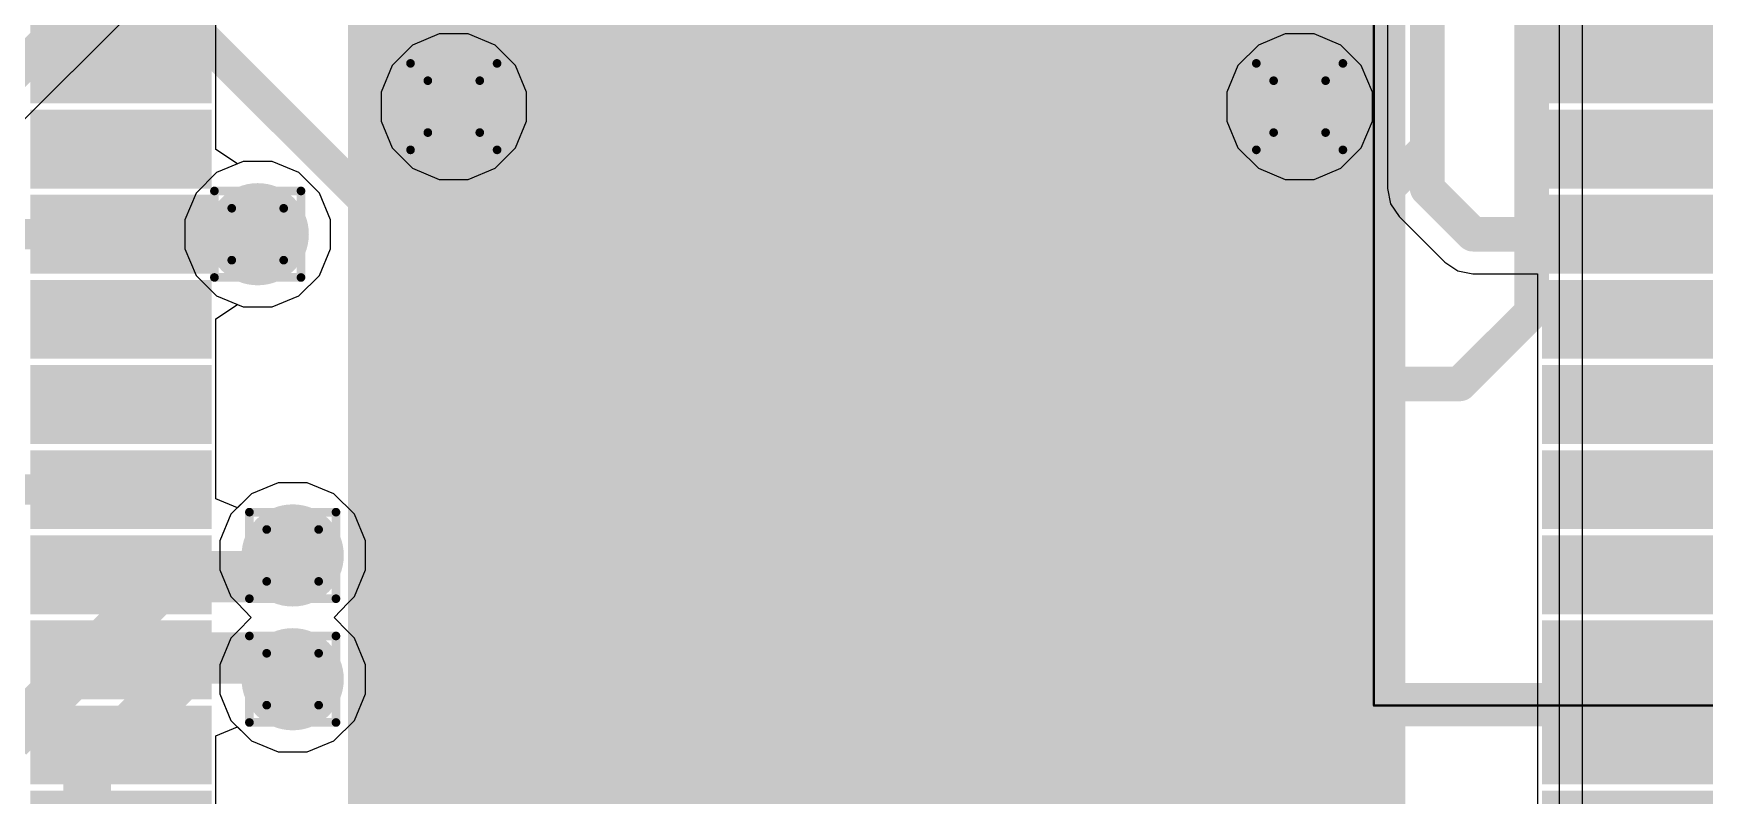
# Model space of a CAD drawing. Header units: inches. Extents: x -11 to 5433, y -4 to 5447.
# Drawn here: x 21.73 to 31.54, y 12.02 to 16.49 of the extents above; entities that cross this region are included whole.
import ezdxf

# ---------------------------------------------------------------- set-up
doc = ezdxf.new("R2010")
doc.units = ezdxf.units.IN
for name, color, linetype in [('Bottom Layer', 5, 'Continuous'), ('Drill Drawing', 1, 'Continuous'), ('Ground', 16, 'Continuous'), ('Mechanical 4', 56, 'Continuous'), ('Power', 76, 'Continuous'), ('Top Layer', 1, 'Continuous'), ('Top Paste', 8, 'Continuous'), ('Top Solder', 216, 'Continuous'), ('Via Holes', 16, 'Continuous')]:
    doc.layers.add(name, color=color, linetype=linetype)

# ---------------------------------------------------------------- blocks, each defined once
blk = doc.blocks.new('64_VQFN__9_9__45')
at = {"layer": 'Top Layer'}
for points in [[(-3, 3), (3, 3), (3, -3), (-3, -3)], [(-4.865, 2.88), (-4.005, 2.88), (-4.005, 2.62), (-4.865, 2.62)], [(4.005, 2.88), (4.865, 2.88), (4.865, 2.62), (4.005, 2.62)], [(-4.865, 2.38), (-4.005, 2.38), (-4.005, 2.12), (-4.865, 2.12)], [(4.005, 2.38), (4.865, 2.38), (4.865, 2.12), (4.005, 2.12)], [(-4.865, 1.88), (-4.005, 1.88), (-4.005, 1.62), (-4.865, 1.62)], [(4.005, 1.88), (4.865, 1.88), (4.865, 1.62), (4.005, 1.62)], [(-4.865, 1.38), (-4.005, 1.38), (-4.005, 1.12), (-4.865, 1.12)], [(4.005, 1.38), (4.865, 1.38), (4.865, 1.12), (4.005, 1.12)], [(-4.865, 0.88), (-4.005, 0.88), (-4.005, 0.62), (-4.865, 0.62)], [(4.005, 0.88), (4.865, 0.88), (4.865, 0.62), (4.005, 0.62)], [(-4.865, 0.38), (-4.005, 0.38), (-4.005, 0.12), (-4.865, 0.12)], [(4.005, 0.38), (4.865, 0.38), (4.865, 0.12), (4.005, 0.12)], [(-4.865, -0.12), (-4.005, -0.12), (-4.005, -0.38), (-4.865, -0.38)], [(4.005, -0.12), (4.865, -0.12), (4.865, -0.38), (4.005, -0.38)], [(-4.865, -0.62), (-4.005, -0.62), (-4.005, -0.88), (-4.865, -0.88)], [(4.005, -0.62), (4.865, -0.62), (4.865, -0.88), (4.005, -0.88)], [(-4.865, -1.12), (-4.005, -1.12), (-4.005, -1.38), (-4.865, -1.38)], [(4.005, -1.12), (4.865, -1.12), (4.865, -1.38), (4.005, -1.38)]]:
    blk.add_hatch(color=1, dxfattribs=at).paths.add_polyline_path(points)
at = {"layer": 'Top Paste'}
for points in [[(-4.865, 2.88), (-4.005, 2.88), (-4.005, 2.62), (-4.865, 2.62)], [(4.005, 2.88), (4.865, 2.88), (4.865, 2.62), (4.005, 2.62)], [(-4.865, 2.38), (-4.005, 2.38), (-4.005, 2.12), (-4.865, 2.12)], [(4.005, 2.38), (4.865, 2.38), (4.865, 2.12), (4.005, 2.12)], [(-4.865, 1.88), (-4.005, 1.88), (-4.005, 1.62), (-4.865, 1.62)], [(4.005, 1.88), (4.865, 1.88), (4.865, 1.62), (4.005, 1.62)], [(-4.865, 1.38), (-4.005, 1.38), (-4.005, 1.12), (-4.865, 1.12)], [(4.005, 1.38), (4.865, 1.38), (4.865, 1.12), (4.005, 1.12)], [(-4.865, 0.88), (-4.005, 0.88), (-4.005, 0.62), (-4.865, 0.62)], [(4.005, 0.88), (4.865, 0.88), (4.865, 0.62), (4.005, 0.62)], [(-4.865, 0.38), (-4.005, 0.38), (-4.005, 0.12), (-4.865, 0.12)], [(4.005, 0.38), (4.865, 0.38), (4.865, 0.12), (4.005, 0.12)], [(-4.865, -0.12), (-4.005, -0.12), (-4.005, -0.38), (-4.865, -0.38)], [(4.005, -0.12), (4.865, -0.12), (4.865, -0.38), (4.005, -0.38)], [(-4.865, -0.62), (-4.005, -0.62), (-4.005, -0.88), (-4.865, -0.88)], [(4.005, -0.62), (4.865, -0.62), (4.865, -0.88), (4.005, -0.88)], [(-4.865, -1.12), (-4.005, -1.12), (-4.005, -1.38), (-4.865, -1.38)], [(4.005, -1.12), (4.865, -1.12), (4.865, -1.38), (4.005, -1.38)]]:
    blk.add_hatch(color=8, dxfattribs=at).paths.add_polyline_path(points)
at = {"layer": 'Top Solder'}
for points in [[(-3.1016, 3.1016), (3.1016, 3.1016), (3.1016, -3.1016), (-3.1016, -3.1016)], [(-4.9666, 2.9816), (-3.9034, 2.9816), (-3.9034, 2.5184), (-4.9666, 2.5184)], [(3.9034, 2.9816), (4.9666, 2.9816), (4.9666, 2.5184), (3.9034, 2.5184)], [(-4.9666, 2.4816), (-3.9034, 2.4816), (-3.9034, 2.0184), (-4.9666, 2.0184)], [(3.9034, 2.4816), (4.9666, 2.4816), (4.9666, 2.0184), (3.9034, 2.0184)], [(-4.9666, 1.9816), (-3.9034, 1.9816), (-3.9034, 1.5184), (-4.9666, 1.5184)], [(3.9034, 1.9816), (4.9666, 1.9816), (4.9666, 1.5184), (3.9034, 1.5184)], [(-4.9666, 1.4816), (-3.9034, 1.4816), (-3.9034, 1.0184), (-4.9666, 1.0184)], [(3.9034, 1.4816), (4.9666, 1.4816), (4.9666, 1.0184), (3.9034, 1.0184)], [(-4.9666, 0.9816), (-3.9034, 0.9816), (-3.9034, 0.5184), (-4.9666, 0.5184)], [(3.9034, 0.9816), (4.9666, 0.9816), (4.9666, 0.5184), (3.9034, 0.5184)], [(-4.9666, 0.4816), (-3.9034, 0.4816), (-3.9034, 0.0184), (-4.9666, 0.0184)], [(3.9034, 0.4816), (4.9666, 0.4816), (4.9666, 0.0184), (3.9034, 0.0184)], [(-4.9666, -0.0184), (-3.9034, -0.0184), (-3.9034, -0.4816), (-4.9666, -0.4816)], [(3.9034, -0.0184), (4.9666, -0.0184), (4.9666, -0.4816), (3.9034, -0.4816)], [(-4.9666, -0.5184), (-3.9034, -0.5184), (-3.9034, -0.9816), (-4.9666, -0.9816)], [(3.9034, -0.5184), (4.9666, -0.5184), (4.9666, -0.9816), (3.9034, -0.9816)], [(-4.9666, -1.0184), (-3.9034, -1.0184), (-3.9034, -1.4816), (-4.9666, -1.4816)], [(3.9034, -1.0184), (4.9666, -1.0184), (4.9666, -1.4816), (3.9034, -1.4816)], [(-4.9666, -1.5184), (-3.9034, -1.5184), (-3.9034, -1.9816), (-4.9666, -1.9816)], [(3.9034, -1.5184), (4.9666, -1.5184), (4.9666, -1.9816), (3.9034, -1.9816)]]:
    blk.add_hatch(color=216, dxfattribs=at).paths.add_polyline_path(points)

msp = doc.modelspace()

# ---------------------------------------------------------------- hatches: boundary and pattern name
at = {"layer": 'Bottom Layer'}
h = msp.add_hatch(color=5, dxfattribs=at)
edge = h.paths.add_edge_path()
edge.add_arc((24.198, 16.0624), 0.3, 0, 360)
h = msp.add_hatch(color=5, dxfattribs=at)
edge = h.paths.add_edge_path()
edge.add_arc((29.1612, 16.0624), 0.3, 0, 360)
h = msp.add_hatch(color=5, dxfattribs=at)
edge = h.paths.add_edge_path()
edge.add_arc((23.0474, 15.3131), 0.3, 0, 360)
h = msp.add_hatch(color=5, dxfattribs=at)
edge = h.paths.add_edge_path()
edge.add_arc((23.2526, 13.4266), 0.3, 0, 360)
h = msp.add_hatch(color=5, dxfattribs=at)
edge = h.paths.add_edge_path()
edge.add_arc((23.2526, 12.6996), 0.3, 0, 360)
at = {"layer": 'Ground'}
h = msp.add_hatch(color=16, dxfattribs=at)
edge = h.paths.add_edge_path()
edge.add_arc((24.198, 16.0624), 0.3, 0, 360)
h = msp.add_hatch(color=16, dxfattribs=at)
edge = h.paths.add_edge_path()
edge.add_arc((29.1612, 16.0624), 0.3, 0, 360)
h = msp.add_hatch(color=16, dxfattribs=at)
edge = h.paths.add_edge_path()
edge.add_arc((23.0474, 15.3131), 0.3, 0, 360)
h = msp.add_hatch(color=16, dxfattribs=at)
edge = h.paths.add_edge_path()
edge.add_arc((23.2526, 13.4266), 0.3, 0, 360)
h = msp.add_hatch(color=16, dxfattribs=at)
edge = h.paths.add_edge_path()
edge.add_arc((23.2526, 12.6996), 0.3, 0, 360)
at = {"layer": 'Power'}
h = msp.add_hatch(color=76, dxfattribs=at)
edge = h.paths.add_edge_path()
edge.add_arc((24.198, 16.0624), 0.3, 0, 360)
h = msp.add_hatch(color=76, dxfattribs=at)
edge = h.paths.add_edge_path()
edge.add_arc((29.1612, 16.0624), 0.3, 0, 360)
h = msp.add_hatch(color=76, dxfattribs=at)
edge = h.paths.add_edge_path()
edge.add_arc((23.0474, 15.3131), 0.3, 0, 360)
h = msp.add_hatch(color=76, dxfattribs=at)
edge = h.paths.add_edge_path()
edge.add_arc((23.2526, 13.4266), 0.3, 0, 360)
h = msp.add_hatch(color=76, dxfattribs=at)
edge = h.paths.add_edge_path()
edge.add_arc((23.2526, 12.6996), 0.3, 0, 360)
at = {"layer": 'Top Layer'}
h = msp.add_hatch(color=1, dxfattribs=at)
edge = h.paths.add_edge_path()
edge.add_arc((24.198, 16.0624), 0.3, 0, 360)
h = msp.add_hatch(color=1, dxfattribs=at)
edge = h.paths.add_edge_path()
edge.add_arc((29.1612, 16.0624), 0.3, 0, 360)
h = msp.add_hatch(color=1, dxfattribs=at)
edge = h.paths.add_edge_path()
edge.add_arc((23.0474, 15.3131), 0.3, 0, 360)
h = msp.add_hatch(color=1, dxfattribs=at)
edge = h.paths.add_edge_path()
edge.add_arc((23.2526, 13.4266), 0.3, 0, 360)
h = msp.add_hatch(color=1, dxfattribs=at)
edge = h.paths.add_edge_path()
edge.add_arc((23.2526, 12.6996), 0.3, 0, 360)
at = {"layer": 'Via Holes'}
h = msp.add_hatch(color=7, dxfattribs=at)
edge = h.paths.add_edge_path()
edge.add_arc((24.198, 16.0624), 0.15, 0, 360)
h = msp.add_hatch(color=7, dxfattribs=at)
edge = h.paths.add_edge_path()
edge.add_arc((29.1612, 16.0624), 0.15, 0, 360)
h = msp.add_hatch(color=7, dxfattribs=at)
edge = h.paths.add_edge_path()
edge.add_arc((23.0474, 15.3131), 0.15, 0, 360)
h = msp.add_hatch(color=7, dxfattribs=at)
edge = h.paths.add_edge_path()
edge.add_arc((23.2526, 13.4266), 0.15, 0, 360)
h = msp.add_hatch(color=7, dxfattribs=at)
edge = h.paths.add_edge_path()
edge.add_arc((23.2526, 12.6996), 0.15, 0, 360)

# ---------------------------------------------------------------- linework, layer by layer
at = {"layer": 'Bottom Layer'}
for points in [[(30.5229, 14.8553, 0.2032, 0.2032, 0), (30.5229, 20.2153, 0.2032, 0.2032, 0)], [(20.1669, 19.0253, 0.2032, 0.2032, 0), (24.7583, 14.4339, 0.2032, 0.2032, 0)], [(24.6455, 16.5789, 0.2032, 0.2032, 0), (24.6455, 18.7731, 0.2032, 0.2032, 0)], [(29.9099, 15.8173, 0.2032, 0.2032, 0), (29.9099, 16.9226, 0.2032, 0.2032, 0)], [(24.6455, 16.5789, 0.2032, 0.2032, 0), (25.9082, 15.3162, 0.2032, 0.2032, 0)], [(29.4089, 15.3162, 0.2032, 0.2032, 0), (29.9099, 15.8173, 0.2032, 0.2032, 0)], [(25.9082, 15.3162, 0.2032, 0.2032, 0), (29.4089, 15.3162, 0.2032, 0.2032, 0)], [(30.1015, 14.4339, 0.2032, 0.2032, 0), (30.5229, 14.8553, 0.2032, 0.2032, 0)], [(24.7583, 14.4339, 0.2032, 0.2032, 0), (30.1015, 14.4339, 0.2032, 0.2032, 0)], [(23.1177, 13.2917, 0.2794, 0.2794, 0), (23.2526, 13.4266, 0.2794, 0.2794, 0)], [(21.5897, 12.3554, 0.2794, 0.2794, 0), (22.526, 13.2917, 0.2794, 0.2794, 0)], [(22.526, 13.2917, 0.2794, 0.2794, 0), (23.1177, 13.2917, 0.2794, 0.2794, 0)], [(22.0469, 12.166, 0.2794, 0.2794, 0), (22.7154, 12.8345, 0.2794, 0.2794, 0)], [(22.7154, 12.8345, 0.2794, 0.2794, 0), (23.1177, 12.8345, 0.2794, 0.2794, 0)], [(23.1177, 12.8345, 0.2794, 0.2794, 0), (23.2526, 12.6996, 0.2794, 0.2794, 0)], [(22.0469, 10.6831, 0.2794, 0.2794, 0), (22.0469, 12.166, 0.2794, 0.2794, 0)]]:
    msp.add_lwpolyline(points, format="xyseb", dxfattribs=at)
for points in [[(24.5947, 16.5789, 0.1016, 0.1016, 1), (24.6963, 16.5789, 0.1016, 0.1016, 1)], [(24.5947, 16.5789, 0.1016, 0.1016, 1), (24.6963, 16.5789, 0.1016, 0.1016, 1)], [(29.8591, 15.8173, 0.1016, 0.1016, 1), (29.9607, 15.8173, 0.1016, 0.1016, 1)], [(29.8591, 15.8173, 0.1016, 0.1016, 1), (29.9607, 15.8173, 0.1016, 0.1016, 1)], [(25.8574, 15.3162, 0.1016, 0.1016, 1), (25.959, 15.3162, 0.1016, 0.1016, 1)], [(25.8574, 15.3162, 0.1016, 0.1016, 1), (25.959, 15.3162, 0.1016, 0.1016, 1)], [(29.3581, 15.3162, 0.1016, 0.1016, 1), (29.4597, 15.3162, 0.1016, 0.1016, 1)], [(29.3581, 15.3162, 0.1016, 0.1016, 1), (29.4597, 15.3162, 0.1016, 0.1016, 1)], [(30.4721, 14.8553, 0.1016, 0.1016, 1), (30.5737, 14.8553, 0.1016, 0.1016, 1)], [(30.4721, 14.8553, 0.1016, 0.1016, 1), (30.5737, 14.8553, 0.1016, 0.1016, 1)], [(24.7075, 14.4339, 0.1016, 0.1016, 1), (24.8091, 14.4339, 0.1016, 0.1016, 1)], [(24.7075, 14.4339, 0.1016, 0.1016, 1), (24.8091, 14.4339, 0.1016, 0.1016, 1)], [(30.0507, 14.4339, 0.1016, 0.1016, 1), (30.1523, 14.4339, 0.1016, 0.1016, 1)], [(30.0507, 14.4339, 0.1016, 0.1016, 1), (30.1523, 14.4339, 0.1016, 0.1016, 1)], [(23.1828, 13.4266, 0.1397, 0.1397, 1), (23.3225, 13.4266, 0.1397, 0.1397, 1)], [(22.4562, 13.2917, 0.1397, 0.1397, 1), (22.5959, 13.2917, 0.1397, 0.1397, 1)], [(22.4562, 13.2917, 0.1397, 0.1397, 1), (22.5959, 13.2917, 0.1397, 0.1397, 1)], [(23.0479, 13.2917, 0.1397, 0.1397, 1), (23.1876, 13.2917, 0.1397, 0.1397, 1)], [(23.0479, 13.2917, 0.1397, 0.1397, 1), (23.1876, 13.2917, 0.1397, 0.1397, 1)], [(22.6455, 12.8345, 0.1397, 0.1397, 1), (22.7852, 12.8345, 0.1397, 0.1397, 1)], [(22.6455, 12.8345, 0.1397, 0.1397, 1), (22.7852, 12.8345, 0.1397, 0.1397, 1)], [(23.0479, 12.8345, 0.1397, 0.1397, 1), (23.1876, 12.8345, 0.1397, 0.1397, 1)], [(23.0479, 12.8345, 0.1397, 0.1397, 1), (23.1876, 12.8345, 0.1397, 0.1397, 1)], [(23.1828, 12.6996, 0.1397, 0.1397, 1), (23.3225, 12.6996, 0.1397, 0.1397, 1)], [(21.9771, 12.166, 0.1397, 0.1397, 1), (22.1168, 12.166, 0.1397, 0.1397, 1)], [(21.9771, 12.166, 0.1397, 0.1397, 1), (22.1168, 12.166, 0.1397, 0.1397, 1)]]:
    msp.add_lwpolyline(points, format="xyseb", close=True, dxfattribs=at)
at = {"layer": 'Drill Drawing'}
for points in [[(23.944, 16.3164, 0.0508, 0.0508, 0), (24.452, 16.3164, 0.0508, 0.0508, 0)], [(23.944, 15.8084, 0.0508, 0.0508, 0), (23.944, 16.3164, 0.0508, 0.0508, 0)], [(24.452, 15.8084, 0.0508, 0.0508, 0), (24.452, 16.3164, 0.0508, 0.0508, 0)], [(28.9072, 16.3164, 0.0508, 0.0508, 0), (29.4152, 16.3164, 0.0508, 0.0508, 0)], [(28.9072, 15.8084, 0.0508, 0.0508, 0), (28.9072, 16.3164, 0.0508, 0.0508, 0)], [(29.4152, 15.8084, 0.0508, 0.0508, 0), (29.4152, 16.3164, 0.0508, 0.0508, 0)], [(24.0456, 16.2148, 0.0508, 0.0508, 0), (24.3504, 16.2148, 0.0508, 0.0508, 0)], [(24.0456, 15.91, 0.0508, 0.0508, 0), (24.0456, 16.2148, 0.0508, 0.0508, 0)], [(24.3504, 15.91, 0.0508, 0.0508, 0), (24.3504, 16.2148, 0.0508, 0.0508, 0)], [(29.0088, 16.2148, 0.0508, 0.0508, 0), (29.3136, 16.2148, 0.0508, 0.0508, 0)], [(29.0088, 15.91, 0.0508, 0.0508, 0), (29.0088, 16.2148, 0.0508, 0.0508, 0)], [(29.3136, 15.91, 0.0508, 0.0508, 0), (29.3136, 16.2148, 0.0508, 0.0508, 0)], [(24.0456, 15.91, 0.0508, 0.0508, 0), (24.3504, 15.91, 0.0508, 0.0508, 0)], [(29.0088, 15.91, 0.0508, 0.0508, 0), (29.3136, 15.91, 0.0508, 0.0508, 0)], [(23.944, 15.8084, 0.0508, 0.0508, 0), (24.452, 15.8084, 0.0508, 0.0508, 0)], [(28.9072, 15.8084, 0.0508, 0.0508, 0), (29.4152, 15.8084, 0.0508, 0.0508, 0)], [(22.7934, 15.5671, 0.0508, 0.0508, 0), (23.3014, 15.5671, 0.0508, 0.0508, 0)], [(22.7934, 15.0591, 0.0508, 0.0508, 0), (22.7934, 15.5671, 0.0508, 0.0508, 0)], [(23.3014, 15.0591, 0.0508, 0.0508, 0), (23.3014, 15.5671, 0.0508, 0.0508, 0)], [(22.895, 15.4655, 0.0508, 0.0508, 0), (23.1998, 15.4655, 0.0508, 0.0508, 0)], [(22.895, 15.1607, 0.0508, 0.0508, 0), (22.895, 15.4655, 0.0508, 0.0508, 0)], [(23.1998, 15.1607, 0.0508, 0.0508, 0), (23.1998, 15.4655, 0.0508, 0.0508, 0)], [(22.895, 15.1607, 0.0508, 0.0508, 0), (23.1998, 15.1607, 0.0508, 0.0508, 0)], [(22.7934, 15.0591, 0.0508, 0.0508, 0), (23.3014, 15.0591, 0.0508, 0.0508, 0)], [(22.9986, 13.6806, 0.0508, 0.0508, 0), (23.5066, 13.6806, 0.0508, 0.0508, 0)], [(22.9986, 13.1726, 0.0508, 0.0508, 0), (22.9986, 13.6806, 0.0508, 0.0508, 0)], [(23.5066, 13.1726, 0.0508, 0.0508, 0), (23.5066, 13.6806, 0.0508, 0.0508, 0)], [(23.1002, 13.579, 0.0508, 0.0508, 0), (23.405, 13.579, 0.0508, 0.0508, 0)], [(23.1002, 13.2742, 0.0508, 0.0508, 0), (23.1002, 13.579, 0.0508, 0.0508, 0)], [(23.405, 13.2742, 0.0508, 0.0508, 0), (23.405, 13.579, 0.0508, 0.0508, 0)], [(23.1002, 13.2742, 0.0508, 0.0508, 0), (23.405, 13.2742, 0.0508, 0.0508, 0)], [(22.9986, 13.1726, 0.0508, 0.0508, 0), (23.5066, 13.1726, 0.0508, 0.0508, 0)], [(22.9986, 12.9536, 0.0508, 0.0508, 0), (23.5066, 12.9536, 0.0508, 0.0508, 0)], [(22.9986, 12.4456, 0.0508, 0.0508, 0), (22.9986, 12.9536, 0.0508, 0.0508, 0)], [(23.5066, 12.4456, 0.0508, 0.0508, 0), (23.5066, 12.9536, 0.0508, 0.0508, 0)], [(23.1002, 12.852, 0.0508, 0.0508, 0), (23.405, 12.852, 0.0508, 0.0508, 0)], [(23.1002, 12.5472, 0.0508, 0.0508, 0), (23.1002, 12.852, 0.0508, 0.0508, 0)], [(23.405, 12.5472, 0.0508, 0.0508, 0), (23.405, 12.852, 0.0508, 0.0508, 0)], [(23.1002, 12.5472, 0.0508, 0.0508, 0), (23.405, 12.5472, 0.0508, 0.0508, 0)], [(22.9986, 12.4456, 0.0508, 0.0508, 0), (23.5066, 12.4456, 0.0508, 0.0508, 0)]]:
    msp.add_lwpolyline(points, format="xyseb", dxfattribs=at)
for points in [[(23.9313, 16.3164, 0.0254, 0.0254, 1), (23.9567, 16.3164, 0.0254, 0.0254, 1)], [(23.9313, 16.3164, 0.0254, 0.0254, 1), (23.9567, 16.3164, 0.0254, 0.0254, 1)], [(24.4393, 16.3164, 0.0254, 0.0254, 1), (24.4647, 16.3164, 0.0254, 0.0254, 1)], [(24.4393, 16.3164, 0.0254, 0.0254, 1), (24.4647, 16.3164, 0.0254, 0.0254, 1)], [(28.8945, 16.3164, 0.0254, 0.0254, 1), (28.9199, 16.3164, 0.0254, 0.0254, 1)], [(28.8945, 16.3164, 0.0254, 0.0254, 1), (28.9199, 16.3164, 0.0254, 0.0254, 1)], [(29.4025, 16.3164, 0.0254, 0.0254, 1), (29.4279, 16.3164, 0.0254, 0.0254, 1)], [(29.4025, 16.3164, 0.0254, 0.0254, 1), (29.4279, 16.3164, 0.0254, 0.0254, 1)], [(24.0329, 16.2148, 0.0254, 0.0254, 1), (24.0583, 16.2148, 0.0254, 0.0254, 1)], [(24.0329, 16.2148, 0.0254, 0.0254, 1), (24.0583, 16.2148, 0.0254, 0.0254, 1)], [(24.3377, 16.2148, 0.0254, 0.0254, 1), (24.3631, 16.2148, 0.0254, 0.0254, 1)], [(24.3377, 16.2148, 0.0254, 0.0254, 1), (24.3631, 16.2148, 0.0254, 0.0254, 1)], [(28.9961, 16.2148, 0.0254, 0.0254, 1), (29.0215, 16.2148, 0.0254, 0.0254, 1)], [(28.9961, 16.2148, 0.0254, 0.0254, 1), (29.0215, 16.2148, 0.0254, 0.0254, 1)], [(29.3009, 16.2148, 0.0254, 0.0254, 1), (29.3263, 16.2148, 0.0254, 0.0254, 1)], [(29.3009, 16.2148, 0.0254, 0.0254, 1), (29.3263, 16.2148, 0.0254, 0.0254, 1)], [(24.0329, 15.91, 0.0254, 0.0254, 1), (24.0583, 15.91, 0.0254, 0.0254, 1)], [(24.0329, 15.91, 0.0254, 0.0254, 1), (24.0583, 15.91, 0.0254, 0.0254, 1)], [(24.3377, 15.91, 0.0254, 0.0254, 1), (24.3631, 15.91, 0.0254, 0.0254, 1)], [(24.3377, 15.91, 0.0254, 0.0254, 1), (24.3631, 15.91, 0.0254, 0.0254, 1)], [(28.9961, 15.91, 0.0254, 0.0254, 1), (29.0215, 15.91, 0.0254, 0.0254, 1)], [(28.9961, 15.91, 0.0254, 0.0254, 1), (29.0215, 15.91, 0.0254, 0.0254, 1)], [(29.3009, 15.91, 0.0254, 0.0254, 1), (29.3263, 15.91, 0.0254, 0.0254, 1)], [(29.3009, 15.91, 0.0254, 0.0254, 1), (29.3263, 15.91, 0.0254, 0.0254, 1)], [(23.9313, 15.8084, 0.0254, 0.0254, 1), (23.9567, 15.8084, 0.0254, 0.0254, 1)], [(23.9313, 15.8084, 0.0254, 0.0254, 1), (23.9567, 15.8084, 0.0254, 0.0254, 1)], [(24.4393, 15.8084, 0.0254, 0.0254, 1), (24.4647, 15.8084, 0.0254, 0.0254, 1)], [(24.4393, 15.8084, 0.0254, 0.0254, 1), (24.4647, 15.8084, 0.0254, 0.0254, 1)], [(28.8945, 15.8084, 0.0254, 0.0254, 1), (28.9199, 15.8084, 0.0254, 0.0254, 1)], [(28.8945, 15.8084, 0.0254, 0.0254, 1), (28.9199, 15.8084, 0.0254, 0.0254, 1)], [(29.4025, 15.8084, 0.0254, 0.0254, 1), (29.4279, 15.8084, 0.0254, 0.0254, 1)], [(29.4025, 15.8084, 0.0254, 0.0254, 1), (29.4279, 15.8084, 0.0254, 0.0254, 1)], [(22.7807, 15.5671, 0.0254, 0.0254, 1), (22.8061, 15.5671, 0.0254, 0.0254, 1)], [(22.7807, 15.5671, 0.0254, 0.0254, 1), (22.8061, 15.5671, 0.0254, 0.0254, 1)], [(23.2887, 15.5671, 0.0254, 0.0254, 1), (23.3141, 15.5671, 0.0254, 0.0254, 1)], [(23.2887, 15.5671, 0.0254, 0.0254, 1), (23.3141, 15.5671, 0.0254, 0.0254, 1)], [(22.8823, 15.4655, 0.0254, 0.0254, 1), (22.9077, 15.4655, 0.0254, 0.0254, 1)], [(22.8823, 15.4655, 0.0254, 0.0254, 1), (22.9077, 15.4655, 0.0254, 0.0254, 1)], [(23.1871, 15.4655, 0.0254, 0.0254, 1), (23.2125, 15.4655, 0.0254, 0.0254, 1)], [(23.1871, 15.4655, 0.0254, 0.0254, 1), (23.2125, 15.4655, 0.0254, 0.0254, 1)], [(22.8823, 15.1607, 0.0254, 0.0254, 1), (22.9077, 15.1607, 0.0254, 0.0254, 1)], [(22.8823, 15.1607, 0.0254, 0.0254, 1), (22.9077, 15.1607, 0.0254, 0.0254, 1)], [(23.1871, 15.1607, 0.0254, 0.0254, 1), (23.2125, 15.1607, 0.0254, 0.0254, 1)], [(23.1871, 15.1607, 0.0254, 0.0254, 1), (23.2125, 15.1607, 0.0254, 0.0254, 1)], [(22.7807, 15.0591, 0.0254, 0.0254, 1), (22.8061, 15.0591, 0.0254, 0.0254, 1)], [(22.7807, 15.0591, 0.0254, 0.0254, 1), (22.8061, 15.0591, 0.0254, 0.0254, 1)], [(23.2887, 15.0591, 0.0254, 0.0254, 1), (23.3141, 15.0591, 0.0254, 0.0254, 1)], [(23.2887, 15.0591, 0.0254, 0.0254, 1), (23.3141, 15.0591, 0.0254, 0.0254, 1)], [(22.9859, 13.6806, 0.0254, 0.0254, 1), (23.0113, 13.6806, 0.0254, 0.0254, 1)], [(22.9859, 13.6806, 0.0254, 0.0254, 1), (23.0113, 13.6806, 0.0254, 0.0254, 1)], [(23.4939, 13.6806, 0.0254, 0.0254, 1), (23.5193, 13.6806, 0.0254, 0.0254, 1)], [(23.4939, 13.6806, 0.0254, 0.0254, 1), (23.5193, 13.6806, 0.0254, 0.0254, 1)], [(23.0875, 13.579, 0.0254, 0.0254, 1), (23.1129, 13.579, 0.0254, 0.0254, 1)], [(23.0875, 13.579, 0.0254, 0.0254, 1), (23.1129, 13.579, 0.0254, 0.0254, 1)], [(23.3923, 13.579, 0.0254, 0.0254, 1), (23.4177, 13.579, 0.0254, 0.0254, 1)], [(23.3923, 13.579, 0.0254, 0.0254, 1), (23.4177, 13.579, 0.0254, 0.0254, 1)], [(23.0875, 13.2742, 0.0254, 0.0254, 1), (23.1129, 13.2742, 0.0254, 0.0254, 1)], [(23.0875, 13.2742, 0.0254, 0.0254, 1), (23.1129, 13.2742, 0.0254, 0.0254, 1)], [(23.3923, 13.2742, 0.0254, 0.0254, 1), (23.4177, 13.2742, 0.0254, 0.0254, 1)], [(23.3923, 13.2742, 0.0254, 0.0254, 1), (23.4177, 13.2742, 0.0254, 0.0254, 1)], [(22.9859, 13.1726, 0.0254, 0.0254, 1), (23.0113, 13.1726, 0.0254, 0.0254, 1)], [(22.9859, 13.1726, 0.0254, 0.0254, 1), (23.0113, 13.1726, 0.0254, 0.0254, 1)], [(23.4939, 13.1726, 0.0254, 0.0254, 1), (23.5193, 13.1726, 0.0254, 0.0254, 1)], [(23.4939, 13.1726, 0.0254, 0.0254, 1), (23.5193, 13.1726, 0.0254, 0.0254, 1)], [(22.9859, 12.9536, 0.0254, 0.0254, 1), (23.0113, 12.9536, 0.0254, 0.0254, 1)], [(22.9859, 12.9536, 0.0254, 0.0254, 1), (23.0113, 12.9536, 0.0254, 0.0254, 1)], [(23.4939, 12.9536, 0.0254, 0.0254, 1), (23.5193, 12.9536, 0.0254, 0.0254, 1)], [(23.4939, 12.9536, 0.0254, 0.0254, 1), (23.5193, 12.9536, 0.0254, 0.0254, 1)], [(23.0875, 12.852, 0.0254, 0.0254, 1), (23.1129, 12.852, 0.0254, 0.0254, 1)], [(23.0875, 12.852, 0.0254, 0.0254, 1), (23.1129, 12.852, 0.0254, 0.0254, 1)], [(23.3923, 12.852, 0.0254, 0.0254, 1), (23.4177, 12.852, 0.0254, 0.0254, 1)], [(23.3923, 12.852, 0.0254, 0.0254, 1), (23.4177, 12.852, 0.0254, 0.0254, 1)], [(23.0875, 12.5472, 0.0254, 0.0254, 1), (23.1129, 12.5472, 0.0254, 0.0254, 1)], [(23.0875, 12.5472, 0.0254, 0.0254, 1), (23.1129, 12.5472, 0.0254, 0.0254, 1)], [(23.3923, 12.5472, 0.0254, 0.0254, 1), (23.4177, 12.5472, 0.0254, 0.0254, 1)], [(23.3923, 12.5472, 0.0254, 0.0254, 1), (23.4177, 12.5472, 0.0254, 0.0254, 1)], [(22.9859, 12.4456, 0.0254, 0.0254, 1), (23.0113, 12.4456, 0.0254, 0.0254, 1)], [(22.9859, 12.4456, 0.0254, 0.0254, 1), (23.0113, 12.4456, 0.0254, 0.0254, 1)], [(23.4939, 12.4456, 0.0254, 0.0254, 1), (23.5193, 12.4456, 0.0254, 0.0254, 1)], [(23.4939, 12.4456, 0.0254, 0.0254, 1), (23.5193, 12.4456, 0.0254, 0.0254, 1)]]:
    msp.add_lwpolyline(points, format="xyseb", close=True, dxfattribs=at)
at = {"layer": 'Ground'}
for p, q in [((20.9968, 15.3066), (25.5851, 19.8949)), ((22.9625, 15.7401), (22.8056, 15.675)), ((23.1324, 15.7401), (22.9625, 15.7401)), ((23.2893, 15.675), (23.1324, 15.7401)), ((22.8056, 15.675), (22.6854, 15.5549)), ((23.4094, 15.5549), (23.2893, 15.675)), ((22.6854, 15.5549), (22.6204, 15.398)), ((23.4744, 15.398), (23.4094, 15.5549)), ((22.6204, 15.398), (22.6204, 15.2281)), ((23.4744, 15.2281), (23.4744, 15.398)), ((22.6204, 15.2281), (22.6854, 15.0712)), ((23.4094, 15.0712), (23.4744, 15.2281)), ((22.6854, 15.0712), (22.8056, 14.9511)), ((23.2893, 14.9511), (23.4094, 15.0712)), ((22.8056, 14.9511), (22.9625, 14.8861)), ((23.1324, 14.8861), (23.2893, 14.9511)), ((22.9625, 14.8861), (23.1324, 14.8861)), ((23.1677, 13.8536), (23.0108, 13.7885)), ((23.3376, 13.8536), (23.1677, 13.8536)), ((23.4945, 13.7885), (23.3376, 13.8536)), ((23.0108, 13.7885), (22.8906, 13.6684)), ((23.6146, 13.6684), (23.4945, 13.7885)), ((22.8906, 13.6684), (22.8256, 13.5115)), ((23.6796, 13.5115), (23.6146, 13.6684)), ((22.8256, 13.5115), (22.8256, 13.3416)), ((23.6796, 13.3416), (23.6796, 13.5115)), ((22.8256, 13.3416), (22.8906, 13.1847)), ((23.6146, 13.1847), (23.6796, 13.3416)), ((22.8906, 13.1847), (22.9293, 13.146)), ((22.9293, 13.146), (23.0093, 13.0631)), ((23.496, 13.0631), (23.576, 13.146)), ((23.576, 13.146), (23.6146, 13.1847)), ((23.0093, 13.0631), (22.9293, 12.9801)), ((23.576, 12.9801), (23.496, 13.0631)), ((22.9293, 12.9801), (22.8906, 12.9414)), ((23.6146, 12.9414), (23.576, 12.9801)), ((22.8906, 12.9414), (22.8256, 12.7845)), ((23.6796, 12.7845), (23.6146, 12.9414)), ((22.8256, 12.7845), (22.8256, 12.6146)), ((23.6796, 12.6146), (23.6796, 12.7845)), ((22.8256, 12.6146), (22.8906, 12.4577)), ((23.6146, 12.4577), (23.6796, 12.6146)), ((22.8906, 12.4577), (23.0108, 12.3376)), ((23.4945, 12.3376), (23.6146, 12.4577)), ((23.0108, 12.3376), (23.1677, 12.2726)), ((23.1677, 12.2726), (23.3376, 12.2726)), ((23.3376, 12.2726), (23.4945, 12.3376))]:
    msp.add_line(p, q, dxfattribs=at)
msp.add_lwpolyline([(20.832, 15.4714, 0.2032, 0.2032, 0), (27.4332, 22.0726, 0.2032, 0.2032, 0)], format="xyseb", dxfattribs=at)
at = {"layer": 'Mechanical 4'}
for points in [[(29.6, 12.55, 0.254, 0.254, 0), (29.6, 27.45, 0.254, 0.254, 0)], [(29.5972, 12.545, 0.0127, 0.0127, 0), (29.5972, 27.445, 0.0127, 0.0127, 0)], [(29.6, 12.55, 0.254, 0.254, 0), (56.4, 12.55, 0.254, 0.254, 0)], [(29.5972, 12.545, 0.0127, 0.0127, 0), (56.3972, 12.545, 0.0127, 0.0127, 0)]]:
    msp.add_lwpolyline(points, format="xyseb", dxfattribs=at)
for points in [[(29.5365, 12.55, 0.127, 0.127, 1), (29.6635, 12.55, 0.127, 0.127, 1)], [(29.5365, 12.55, 0.127, 0.127, 1), (29.6635, 12.55, 0.127, 0.127, 1)], [(29.594, 12.545, 0.00635, 0.00635, 1), (29.6004, 12.545, 0.00635, 0.00635, 1)], [(29.594, 12.545, 0.00635, 0.00635, 1), (29.6004, 12.545, 0.00635, 0.00635, 1)]]:
    msp.add_lwpolyline(points, format="xyseb", close=True, dxfattribs=at)
at = {"layer": 'Power'}
for p, q in [((30.6846, 19.875), (30.6846, 7.401)), ((30.8221, 7.401), (30.8221, 19.875)), ((24.1131, 16.4894), (23.9562, 16.4243)), ((24.283, 16.4894), (24.1131, 16.4894)), ((24.4399, 16.4243), (24.283, 16.4894)), ((29.0763, 16.4894), (28.9194, 16.4243)), ((29.2462, 16.4894), (29.0763, 16.4894)), ((29.4031, 16.4243), (29.2462, 16.4894)), ((23.9562, 16.4243), (23.836, 16.3042)), ((24.56, 16.3042), (24.4399, 16.4243)), ((28.9194, 16.4243), (28.7992, 16.3042)), ((29.5232, 16.3042), (29.4031, 16.4243)), ((23.836, 16.3042), (23.771, 16.1473)), ((24.625, 16.1473), (24.56, 16.3042)), ((28.7992, 16.3042), (28.7342, 16.1473)), ((29.5882, 16.1473), (29.5232, 16.3042)), ((23.771, 16.1473), (23.771, 15.9774)), ((24.625, 15.9774), (24.625, 16.1473)), ((28.7342, 16.1473), (28.7342, 15.9774)), ((29.5882, 15.9774), (29.5882, 16.1473)), ((23.771, 15.9774), (23.836, 15.8205)), ((24.56, 15.8205), (24.625, 15.9774)), ((28.7342, 15.9774), (28.7992, 15.8205)), ((29.5232, 15.8205), (29.5882, 15.9774)), ((23.836, 15.8205), (23.9562, 15.7004)), ((24.4399, 15.7004), (24.56, 15.8205)), ((28.7992, 15.8205), (28.9194, 15.7004)), ((29.4031, 15.7004), (29.5232, 15.8205)), ((23.9562, 15.7004), (24.1131, 15.6354)), ((24.283, 15.6354), (24.4399, 15.7004)), ((28.9194, 15.7004), (29.0763, 15.6354)), ((29.2462, 15.6354), (29.4031, 15.7004)), ((24.1131, 15.6354), (24.283, 15.6354)), ((29.0763, 15.6354), (29.2462, 15.6354)), ((23.1677, 13.8536), (23.0108, 13.7885)), ((23.3376, 13.8536), (23.1677, 13.8536)), ((23.4945, 13.7885), (23.3376, 13.8536)), ((23.0108, 13.7885), (22.8906, 13.6684)), ((23.6146, 13.6684), (23.4945, 13.7885)), ((22.8906, 13.6684), (22.8256, 13.5115)), ((23.6796, 13.5115), (23.6146, 13.6684)), ((22.8256, 13.5115), (22.8256, 13.3416)), ((23.6796, 13.3416), (23.6796, 13.5115)), ((22.8256, 13.3416), (22.8906, 13.1847)), ((23.6146, 13.1847), (23.6796, 13.3416)), ((22.8906, 13.1847), (22.9293, 13.146)), ((22.9293, 13.146), (23.0093, 13.0631)), ((23.496, 13.0631), (23.576, 13.146)), ((23.576, 13.146), (23.6146, 13.1847)), ((23.0093, 13.0631), (22.9293, 12.9801)), ((23.576, 12.9801), (23.496, 13.0631)), ((22.9293, 12.9801), (22.8906, 12.9414)), ((23.6146, 12.9414), (23.576, 12.9801)), ((22.8906, 12.9414), (22.8256, 12.7845)), ((23.6796, 12.7845), (23.6146, 12.9414)), ((22.8256, 12.7845), (22.8256, 12.6146)), ((23.6796, 12.6146), (23.6796, 12.7845)), ((22.8256, 12.6146), (22.8906, 12.4577)), ((23.6146, 12.4577), (23.6796, 12.6146)), ((22.8906, 12.4577), (23.0108, 12.3376)), ((23.4945, 12.3376), (23.6146, 12.4577)), ((23.0108, 12.3376), (23.1677, 12.2726)), ((23.1677, 12.2726), (23.3376, 12.2726)), ((23.3376, 12.2726), (23.4945, 12.3376))]:
    msp.add_line(p, q, dxfattribs=at)
at = {"layer": 'Top Layer'}
for p, q in [((22.8016, 15.8109), (22.8016, 16.5561)), ((29.6769, 16.557), (29.6769, 15.5815)), ((22.9286, 15.726), (22.8016, 15.8109)), ((22.9625, 15.7401), (22.9286, 15.726)), ((23.1324, 15.7401), (22.9625, 15.7401)), ((23.2893, 15.675), (23.1324, 15.7401)), ((23.4094, 15.5549), (23.2893, 15.675)), ((23.4744, 15.398), (23.4094, 15.5549)), ((29.6769, 15.5815), (29.6946, 15.4923)), ((23.4744, 15.2281), (23.4744, 15.398)), ((29.6946, 15.4923), (29.7451, 15.4167)), ((29.7451, 15.4167), (30.0135, 15.1482)), ((23.4094, 15.0712), (23.4744, 15.2281)), ((30.0135, 15.1482), (30.0892, 15.0977)), ((23.2893, 14.9511), (23.4094, 15.0712)), ((30.0892, 15.0977), (30.1783, 15.08)), ((30.1783, 15.08), (30.5576, 15.08)), ((30.5576, 15.08), (30.5576, 14.5561)), ((23.1324, 14.8861), (23.2893, 14.9511)), ((22.8016, 14.8152), (22.9286, 14.9001)), ((22.8016, 13.759), (22.8016, 14.8152)), ((22.9286, 14.9001), (22.9625, 14.8861)), ((22.9625, 14.8861), (23.1324, 14.8861)), ((30.5576, 14.5561), (30.5576, 13.5561)), ((23.1677, 13.8536), (23.0108, 13.7885)), ((23.3376, 13.8536), (23.1677, 13.8536)), ((23.4945, 13.7885), (23.3376, 13.8536)), ((22.9286, 13.7064), (22.8016, 13.759)), ((23.0108, 13.7885), (22.9286, 13.7064)), ((23.6146, 13.6684), (23.4945, 13.7885)), ((23.6796, 13.5115), (23.6146, 13.6684)), ((30.5576, 13.5561), (30.5576, 12.5561)), ((23.6796, 13.3416), (23.6796, 13.5115)), ((23.6146, 13.1847), (23.6796, 13.3416)), ((23.496, 13.0631), (23.576, 13.146)), ((23.576, 13.146), (23.6146, 13.1847)), ((23.576, 12.9801), (23.496, 13.0631)), ((23.6146, 12.9414), (23.576, 12.9801)), ((23.6796, 12.7845), (23.6146, 12.9414)), ((23.6796, 12.6146), (23.6796, 12.7845)), ((23.6146, 12.4577), (23.6796, 12.6146)), ((30.5576, 12.5561), (30.5576, 11.5561)), ((23.4945, 12.3376), (23.6146, 12.4577)), ((22.8016, 12.3671), (22.9286, 12.4197)), ((22.8016, 11.8058), (22.8016, 12.3671)), ((22.9286, 12.4197), (23.0108, 12.3376)), ((23.0108, 12.3376), (23.1677, 12.2726)), ((23.1677, 12.2726), (23.3376, 12.2726)), ((23.3376, 12.2726), (23.4945, 12.3376))]:
    msp.add_line(p, q, dxfattribs=at)
for points in [[(29.9099, 15.5815, 0.2032, 0.2032, 0), (29.9099, 16.9226, 0.2032, 0.2032, 0)], [(24.2996, 15.9431, 0.127, 0.127, 0), (24.2996, 16.0624, 0.127, 0.127, 0)], [(24.2996, 15.9431, 0.127, 0.127, 0), (26.6796, 13.5631, 0.127, 0.127, 0)], [(31.1146, 15.8131, 0.1778, 0.1778, 0), (32.6721, 15.8131, 0.1778, 0.1778, 0)], [(29.9099, 15.5815, 0.2032, 0.2032, 0), (30.1783, 15.3131, 0.2032, 0.2032, 0)], [(20.9315, 15.3131, 0.1778, 0.1778, 0), (22.2446, 15.3131, 0.1778, 0.1778, 0)], [(22.2446, 15.3131, 0.1778, 0.1778, 0), (23.0474, 15.3131, 0.1778, 0.1778, 0)], [(30.1783, 15.3131, 0.2032, 0.2032, 0), (31.1146, 15.3131, 0.2032, 0.2032, 0)], [(31.1146, 14.8131, 0.2032, 0.2032, 0), (31.8359, 14.8131, 0.2032, 0.2032, 0)], [(31.1146, 14.3131, 0.1778, 0.1778, 0), (31.7099, 14.3131, 0.1778, 0.1778, 0)], [(21.0318, 13.8131, 0.1778, 0.1778, 0), (22.2446, 13.8131, 0.1778, 0.1778, 0)], [(31.1146, 13.8131, 0.1778, 0.1778, 0), (31.8307, 13.8131, 0.1778, 0.1778, 0)], [(23.1861, 13.3131, 0.2794, 0.2794, 0), (23.2996, 13.4266, 0.2794, 0.2794, 0)], [(23.2526, 13.4266, 0.2794, 0.2794, 0), (23.2996, 13.4266, 0.2794, 0.2794, 0)], [(22.2446, 13.3131, 0.2794, 0.2794, 0), (23.1861, 13.3131, 0.2794, 0.2794, 0)], [(31.1146, 13.3131, 0.1778, 0.1778, 0), (31.8188, 13.3131, 0.1778, 0.1778, 0)], [(22.2446, 12.8131, 0.2794, 0.2794, 0), (23.1861, 12.8131, 0.2794, 0.2794, 0)], [(23.1861, 12.8131, 0.2794, 0.2794, 0), (23.2996, 12.6996, 0.2794, 0.2794, 0)], [(23.2526, 12.6996, 0.2794, 0.2794, 0), (23.2996, 12.6996, 0.2794, 0.2794, 0)]]:
    msp.add_lwpolyline(points, format="xyseb", dxfattribs=at)
for points in [[(24.2679, 16.0624, 0.0635, 0.0635, 1), (24.3314, 16.0624, 0.0635, 0.0635, 1)], [(24.2679, 15.9431, 0.0635, 0.0635, 1), (24.3314, 15.9431, 0.0635, 0.0635, 1)], [(24.2679, 15.9431, 0.0635, 0.0635, 1), (24.3314, 15.9431, 0.0635, 0.0635, 1)], [(31.0702, 15.8131, 0.0889, 0.0889, 1), (31.1591, 15.8131, 0.0889, 0.0889, 1)], [(29.8591, 15.5815, 0.1016, 0.1016, 1), (29.9607, 15.5815, 0.1016, 0.1016, 1)], [(29.8591, 15.5815, 0.1016, 0.1016, 1), (29.9607, 15.5815, 0.1016, 0.1016, 1)], [(22.2002, 15.3131, 0.0889, 0.0889, 1), (22.2891, 15.3131, 0.0889, 0.0889, 1)], [(22.2002, 15.3131, 0.0889, 0.0889, 1), (22.2891, 15.3131, 0.0889, 0.0889, 1)], [(23.003, 15.3131, 0.0889, 0.0889, 1), (23.0919, 15.3131, 0.0889, 0.0889, 1)], [(30.1275, 15.3131, 0.1016, 0.1016, 1), (30.2291, 15.3131, 0.1016, 0.1016, 1)], [(30.1275, 15.3131, 0.1016, 0.1016, 1), (30.2291, 15.3131, 0.1016, 0.1016, 1)], [(31.0638, 15.3131, 0.1016, 0.1016, 1), (31.1654, 15.3131, 0.1016, 0.1016, 1)], [(31.0638, 14.8131, 0.1016, 0.1016, 1), (31.1654, 14.8131, 0.1016, 0.1016, 1)], [(31.0702, 14.3131, 0.0889, 0.0889, 1), (31.1591, 14.3131, 0.0889, 0.0889, 1)], [(22.2002, 13.8131, 0.0889, 0.0889, 1), (22.2891, 13.8131, 0.0889, 0.0889, 1)], [(31.0702, 13.8131, 0.0889, 0.0889, 1), (31.1591, 13.8131, 0.0889, 0.0889, 1)], [(23.1828, 13.4266, 0.1397, 0.1397, 1), (23.3225, 13.4266, 0.1397, 0.1397, 1)], [(23.2298, 13.4266, 0.1397, 0.1397, 1), (23.3695, 13.4266, 0.1397, 0.1397, 1)], [(23.2298, 13.4266, 0.1397, 0.1397, 1), (23.3695, 13.4266, 0.1397, 0.1397, 1)], [(26.6479, 13.5631, 0.0635, 0.0635, 1), (26.7114, 13.5631, 0.0635, 0.0635, 1)], [(22.1748, 13.3131, 0.1397, 0.1397, 1), (22.3145, 13.3131, 0.1397, 0.1397, 1)], [(23.1163, 13.3131, 0.1397, 0.1397, 1), (23.256, 13.3131, 0.1397, 0.1397, 1)], [(23.1163, 13.3131, 0.1397, 0.1397, 1), (23.256, 13.3131, 0.1397, 0.1397, 1)], [(31.0702, 13.3131, 0.0889, 0.0889, 1), (31.1591, 13.3131, 0.0889, 0.0889, 1)], [(22.1748, 12.8131, 0.1397, 0.1397, 1), (22.3145, 12.8131, 0.1397, 0.1397, 1)], [(23.1163, 12.8131, 0.1397, 0.1397, 1), (23.256, 12.8131, 0.1397, 0.1397, 1)], [(23.1163, 12.8131, 0.1397, 0.1397, 1), (23.256, 12.8131, 0.1397, 0.1397, 1)], [(23.1828, 12.6996, 0.1397, 0.1397, 1), (23.3225, 12.6996, 0.1397, 0.1397, 1)], [(23.2298, 12.6996, 0.1397, 0.1397, 1), (23.3695, 12.6996, 0.1397, 0.1397, 1)], [(23.2298, 12.6996, 0.1397, 0.1397, 1), (23.3695, 12.6996, 0.1397, 0.1397, 1)]]:
    msp.add_lwpolyline(points, format="xyseb", close=True, dxfattribs=at)

# ---------------------------------------------------------------- block references
msp.add_blockref('64_VQFN__9_9__45', (26.6796, 13.5631))

doc.saveas('drawing.dxf')
